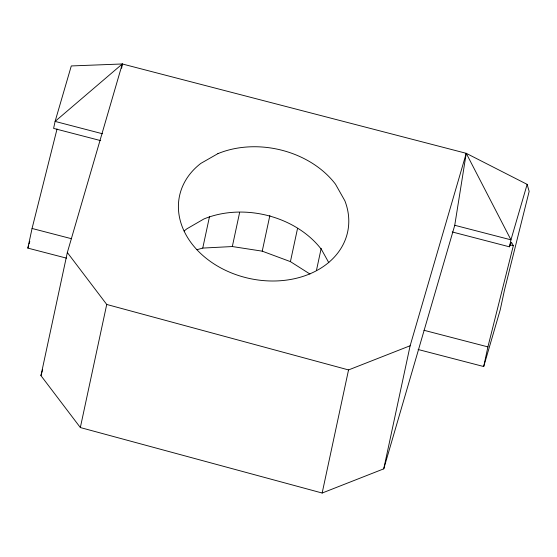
<?xml version="1.0" encoding="UTF-8"?>
<svg xmlns="http://www.w3.org/2000/svg" width="557" height="557" viewBox="0 0 557 557"><rect width="100%" height="100%" fill="white"/><g stroke="black" fill="none" stroke-linecap="round" stroke-linejoin="round"><path stroke-width="0.84" d="M121.628 68.253L122.31 63.971L466.244 153.321L527.138 184.367L529.15 191.413L504.468 290.113L500.256 309.755L483.699 366.534L418.098 349.49M100.699 140.629L53.597 128.389L55.101 121.405L71.289 65.942L122.31 63.971L67.334 252.523L40.94 375.62L80.34 427.546L322.155 493.029L383.745 468.848L454.721 225.446L466.244 153.321L510.95 239.83L509.446 246.821L452.256 231.963M66.541 258.156L27.85 248.109L32.062 228.467L57.058 128.939M80.34 427.546L106.728 304.456L67.334 252.523M196.983 249.689L202.755 248.081L209.495 216.645M202.755 248.081L232.325 246.542L239.607 212.558M309.936 274.023L290.42 261.63L262.229 251.165L269.873 215.482M290.42 261.63L297.529 228.495M316.453 270.437L321.187 248.352M322.155 493.029L348.543 369.932L410.133 345.751L466.244 153.321M383.745 468.848L410.133 345.751M483.699 366.534L487.911 346.893L513.331 245.679L511.43 242.239L509.446 246.821M27.85 248.109L28.581 245.602M29.068 243.931L29.799 241.425M40.94 375.62L42.645 369.778M527.138 184.367L510.95 239.83L454.749 225.286M122.31 63.971L55.101 121.405L102.502 133.771M232.325 246.542L262.229 251.165M509.961 244.802L513.331 245.679M32.062 228.467L71.588 238.737M423.988 330.287L487.911 346.893M106.728 304.456L348.543 369.932M328.818 262.695L321.493 249.522A85.966 66.137 12.1 0 0 203.904 218.971L186.818 228.857A85.966 66.137 12.1 0 0 184.165 231.009M217.905 153.648L200.854 163.382A85.966 66.137 12.1 0 0 245.059 277.435A85.966 66.137 12.1 0 0 344.874 200.798L335.495 184.2A85.966 66.137 12.1 0 0 217.905 153.648"/></g></svg>
